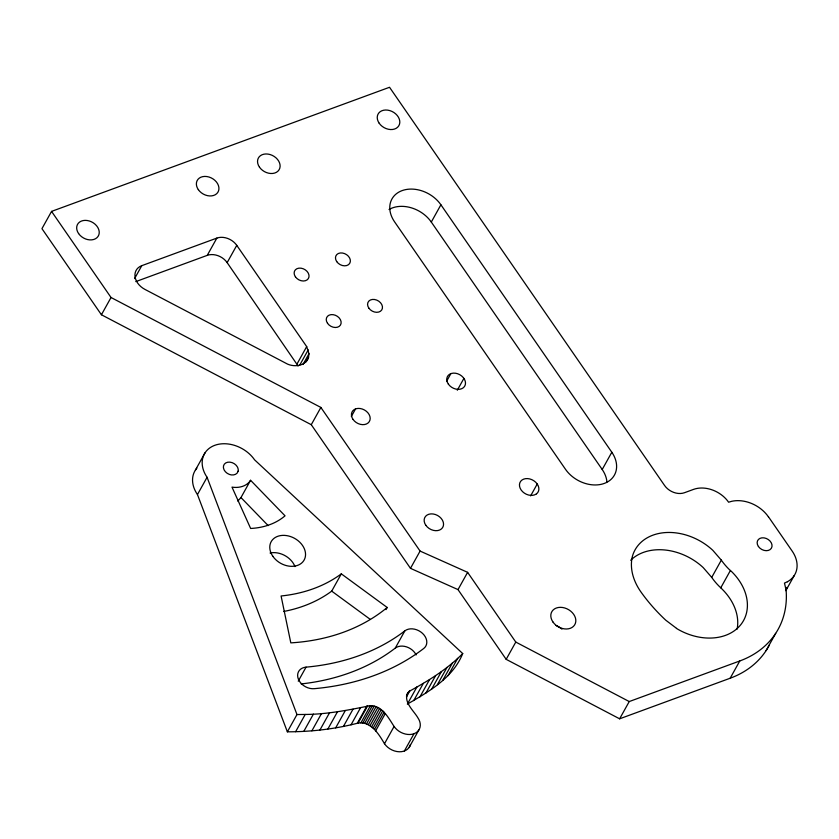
<?xml version="1.0" encoding="UTF-8"?>
<svg xmlns="http://www.w3.org/2000/svg" width="839" height="839" viewBox="0 0 839 839"><rect width="100%" height="100%" fill="white"/><g stroke="black" fill="none" stroke-linecap="round" stroke-linejoin="round"><path stroke-width="1.26" d="M308.532 357.456L308.983 353.743L306.686 346.601L236.766 245.355A15.123 11.442 29.1 0 0 216.861 238.098L141.781 265.669A16.413 12.428 29.1 0 0 135.037 276.66A16.413 12.428 29.1 0 0 144.937 289.403L287.63 364.147C294.898 367.283 305.732 365.951 308.532 357.456L306.13 361.777M410.428 744.508A15.123 11.442 29.1 0 1 399.228 751.775A15.123 11.442 29.1 0 1 384.482 743.732C379.018 734.429 371.027 721.005 358.085 723.071C335.023 729.07 311.175 731.807 287.368 731.818L197.459 494.549L207.076 477.286A30.235 22.894 29.1 0 1 214.774 445.32A30.235 22.894 29.1 0 1 254.584 459.835L462.719 653.56C447.197 669.344 428.131 680.995 408.897 691.493C401.514 700.492 413.889 710.78 417.843 717.744A15.123 11.442 29.1 0 1 413.994 733.726L404.377 750.989M768.346 516.74A30.246 22.81 29.3 0 0 731.849 501.271L728.598 502.204A26.649 20.105 29.2 0 0 693.517 489.399L684.456 492.724A15.123 11.442 29.1 0 1 664.561 485.466L389.537 87.277L51.557 211.397L41.95 228.659L101.425 314.761L311.269 424.702L410.481 568.339L458.01 589.607L506.169 659.339L619.622 718.813L730.171 678.227A111.671 84.529 29.1 0 0 769.363 645.013M101.425 314.761L111.031 297.499L51.557 211.397M134.576 278.621L141.781 265.669M135.803 281.6L207.243 255.36L216.861 238.098M298.118 366.014L227.149 262.628L236.766 245.355M195.435 470.06L205.041 452.798M297.079 363.864L306.686 346.601M299.838 364.934L308.249 349.821M302.973 364.535L308.983 353.743M237.794 501.072L240.971 497.558L250.578 480.286L285.04 515.828A73.077 55.322 29.1 0 1 250.641 528.465L231.994 487.113C238.758 488.267 246.771 486.4 250.578 480.286M311.269 424.702L320.876 407.439L111.031 297.499M606.943 481.985A29.501 22.328 29.1 0 0 602.213 469.504L431.298 222.052L440.905 204.789A29.501 22.328 29.1 0 0 402.08 190.621A29.501 22.328 29.1 0 0 394.561 221.811L565.476 469.263A29.501 22.328 29.1 0 0 604.311 483.421A29.501 22.328 29.1 0 0 611.82 452.242L440.905 204.789M351.342 416.469L355.547 408.918M446.663 381.179L450.868 373.617M283.729 611.463A156.169 118.215 29.1 0 0 331.709 591.128L341.316 573.855L387.199 607.478L385.992 609.638M457.297 390.25L463.904 378.379M298.244 681.174L306.046 667.141A243.027 183.972 29.1 0 0 404.87 630.844A13.183 9.984 29.1 0 1 422.51 633.351A13.183 9.984 29.1 0 1 423.758 648.453A269.403 203.929 29.1 0 1 314.206 688.683A13.183 9.984 29.1 0 1 298.306 678.961A13.183 9.984 29.1 0 1 306.046 667.141M287.368 731.818L296.975 714.555L207.076 477.286M295.611 731.713L305.218 714.45C327.283 714.335 349.014 709.972 370.481 705.609C382.364 705.756 388.53 717.964 394.089 726.469A15.123 11.442 29.1 0 0 413.994 733.726M303.781 731.388L313.398 714.125M311.888 730.832L321.494 713.57M319.911 730.066L329.517 712.804M410.481 568.339L420.087 551.076L320.876 407.439M327.839 729.081L337.446 711.818M335.673 727.874L345.28 710.612M343.413 726.448L353.02 709.186M351.038 724.812L360.644 707.55M301.17 683.932A243.027 183.972 29.1 0 0 395.263 648.107L404.87 630.844M357.341 723.187L366.947 705.924M358.085 723.071L367.692 705.809M360.875 722.872L370.481 705.609M362.731 723.029L372.338 705.767M364.608 723.396L374.215 706.134M366.465 723.973L376.071 706.711M368.279 724.739L377.886 707.476M370.02 725.693L379.627 708.42M371.646 726.794L381.252 709.532M373.135 728.053L382.752 710.79M374.477 729.437L384.084 712.175M375.62 730.916L385.227 713.653M458.01 589.607L467.617 572.345L420.087 551.076M406.768 694.839L407.974 692.678M406.496 695.814L408.897 691.493M406.433 696.947L410.03 690.466M384.482 743.732L394.089 726.469M416.983 686.837L407.376 704.11C428.991 691.535 452.934 677.922 462.719 653.56M413.732 700.596L423.349 683.334M530.615 495.901L537.222 484.03M419.93 696.905L429.537 679.632M425.939 693.014L435.546 675.741M431.76 688.934L441.366 671.672M437.392 684.666L447.009 667.404M442.835 680.23L452.441 662.967M448.078 675.615L457.685 658.353M409.243 747.255L418.85 729.993M602.213 469.504L611.82 452.242M506.169 659.339L515.786 642.076L467.617 572.345M619.622 718.813L629.24 701.551L739.778 660.964A111.671 84.529 29.1 0 0 786.101 590.142L784.475 583.084L787.443 581.731M737.103 629.145A51.976 39.349 29.1 0 0 720.753 587.814A55.08 41.698 29.1 0 1 712.363 578.312L711.724 577.389L721.33 560.127L712.793 550.3A51.987 39.349 29.1 0 0 632.103 557.474C629.575 570.059 634.148 582.665 641.531 592.785A159.043 120.397 29.1 0 0 665.767 620.199L676.507 628.327M720.764 587.814L730.37 570.541A55.08 41.698 29.1 0 1 721.98 561.05L721.33 560.127M730.171 678.227L739.778 660.964M785.807 590.698L794.208 575.596M766.091 650.613L775.697 633.351M296.975 714.555L305.218 714.45M515.786 642.076L629.24 701.551M331.709 591.128L370.282 619.392M240.971 497.558L268.176 525.613M711.724 577.389L703.187 567.563A51.987 39.349 29.1 0 0 630.676 560.274M768.419 516.719L792.184 551.108A30.235 22.884 29.1 0 1 787.443 581.731M389.034 209.498A29.501 22.328 29.1 0 1 431.298 222.052M207.243 255.36A15.123 11.442 29.1 0 1 227.149 262.628M786.972 587.352A30.235 22.884 29.1 0 1 786.017 590.216M556.089 625.558A13.183 9.995 29 0 1 561.92 629.124M730.454 570.478A51.976 39.443 28.9 0 1 739.211 626.513A51.976 39.443 28.9 0 1 676.454 628.421M197.459 494.549A30.235 22.894 29.1 0 1 196.882 468.141M270.064 553.027A18.867 14.284 29.1 0 1 294.971 566.608M395.263 648.107A13.183 9.984 29.1 0 1 416.123 654.934M387.199 607.478A212.791 161.088 29.1 0 1 290.818 642.873L281.086 595.984A156.169 118.215 29.1 0 0 341.316 573.855M238.14 471.224C237.154 474.916 232.539 475.692 229.414 474.434A7.866 5.946 29.1 0 1 223.51 465.886A7.866 5.946 29.1 0 1 232.246 462.677A7.866 5.946 29.1 0 1 238.14 471.224M536.509 493.835L534.611 494.863A10.246 7.761 29.1 0 1 519.572 486.337A10.246 7.761 29.1 0 1 531.842 479.656A10.246 7.761 29.1 0 1 536.509 493.835M448.351 384.094A9.9 7.499 29.1 0 0 464.565 386.391A9.9 7.499 29.1 0 0 455.462 373.219A9.9 7.499 29.1 0 0 448.351 384.094M353.02 419.385A9.9 7.499 29.1 0 0 369.244 421.692A9.9 7.499 29.1 0 0 360.141 408.509A9.9 7.499 29.1 0 0 353.02 419.385M425.793 525.235A10.246 7.761 29.1 0 0 442.583 527.626A10.246 7.761 29.1 0 0 433.155 513.982A10.246 7.761 29.1 0 0 425.793 525.235M259.471 167.171A11.903 9.009 29.1 0 0 278.978 169.95A11.903 9.009 29.1 0 0 268.029 154.093A11.903 9.009 29.1 0 0 259.471 167.171M78.604 233.578A11.903 9.009 29.1 0 0 98.1 236.357A11.903 9.009 29.1 0 0 87.162 220.5A11.903 9.009 29.1 0 0 78.604 233.578M336.754 261.642A7.866 5.946 29.1 0 0 349.632 263.477A7.866 5.946 29.1 0 0 342.396 253.011A7.866 5.946 29.1 0 0 336.754 261.642M295.422 276.828A7.866 5.946 29.1 0 0 308.301 278.653A7.866 5.946 29.1 0 0 301.065 268.186A7.866 5.946 29.1 0 0 295.422 276.828M379.176 123.218A11.903 9.009 29.1 0 0 398.682 125.986A11.903 9.009 29.1 0 0 387.733 110.14A11.903 9.009 29.1 0 0 379.176 123.218M198.308 189.624A11.903 9.009 29.1 0 0 217.804 192.393A11.903 9.009 29.1 0 0 206.866 176.547A11.903 9.009 29.1 0 0 198.308 189.624M368.856 308.133A7.866 5.946 29.1 0 0 381.735 309.958A7.866 5.946 29.1 0 0 374.509 299.492A7.866 5.946 29.1 0 0 368.856 308.133M327.525 323.309A7.866 5.946 29.1 0 0 340.403 325.144A7.866 5.946 29.1 0 0 333.177 314.677A7.866 5.946 29.1 0 0 327.525 323.309M552.943 621.982A13.183 9.995 29 0 0 574.558 625.045A13.183 9.995 29 0 0 562.455 607.478A13.183 9.995 29 0 0 552.943 621.982M758.425 546.504A7.866 5.946 29.1 0 0 771.303 548.339A7.866 5.946 29.1 0 0 764.067 537.872A7.866 5.946 29.1 0 0 758.425 546.504M272.843 556.299A18.867 14.284 29.1 0 0 303.749 560.683A18.867 14.284 29.1 0 0 286.403 535.565A18.867 14.284 29.1 0 0 272.843 556.299"/></g></svg>
